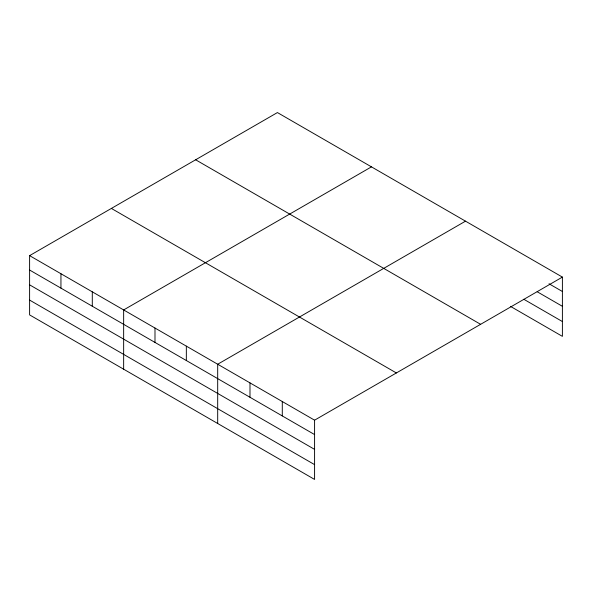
<?xml version="1.0" encoding="UTF-8"?>
<svg xmlns="http://www.w3.org/2000/svg" width="592" height="592" viewBox="0 0 592 592"><rect width="100%" height="100%" fill="white"/><g stroke="black" fill="none" stroke-linecap="round" stroke-linejoin="round"><path stroke-width="0.89" d="M314.581 449.372L314.581 420.179L29.6 255.64L29.6 314.9L314.581 479.431L314.581 449.372L29.6 284.841M510.408 306.338L562.4 336.36L562.4 277.1L277.419 112.569L29.6 255.64M371.458 166.863L123.647 309.942L123.647 369.193M465.504 221.164L217.686 364.235L217.686 423.487M314.581 420.179L562.4 277.1M549.006 283.76L562.4 291.493M537.188 291.745L562.4 306.301M523.802 299.263L562.4 321.552M195.634 159.781L480.623 324.32M111.377 208.428L396.366 372.96M29.6 270.033L314.581 434.572M29.6 300.092L314.581 464.631M282.288 401.531L282.288 415.924M249.987 382.883L249.987 397.276M186.339 346.135L186.339 360.528M154.993 328.042L154.993 342.435M92.293 291.841L92.293 306.234M60.946 273.741L60.946 288.134"/></g></svg>
